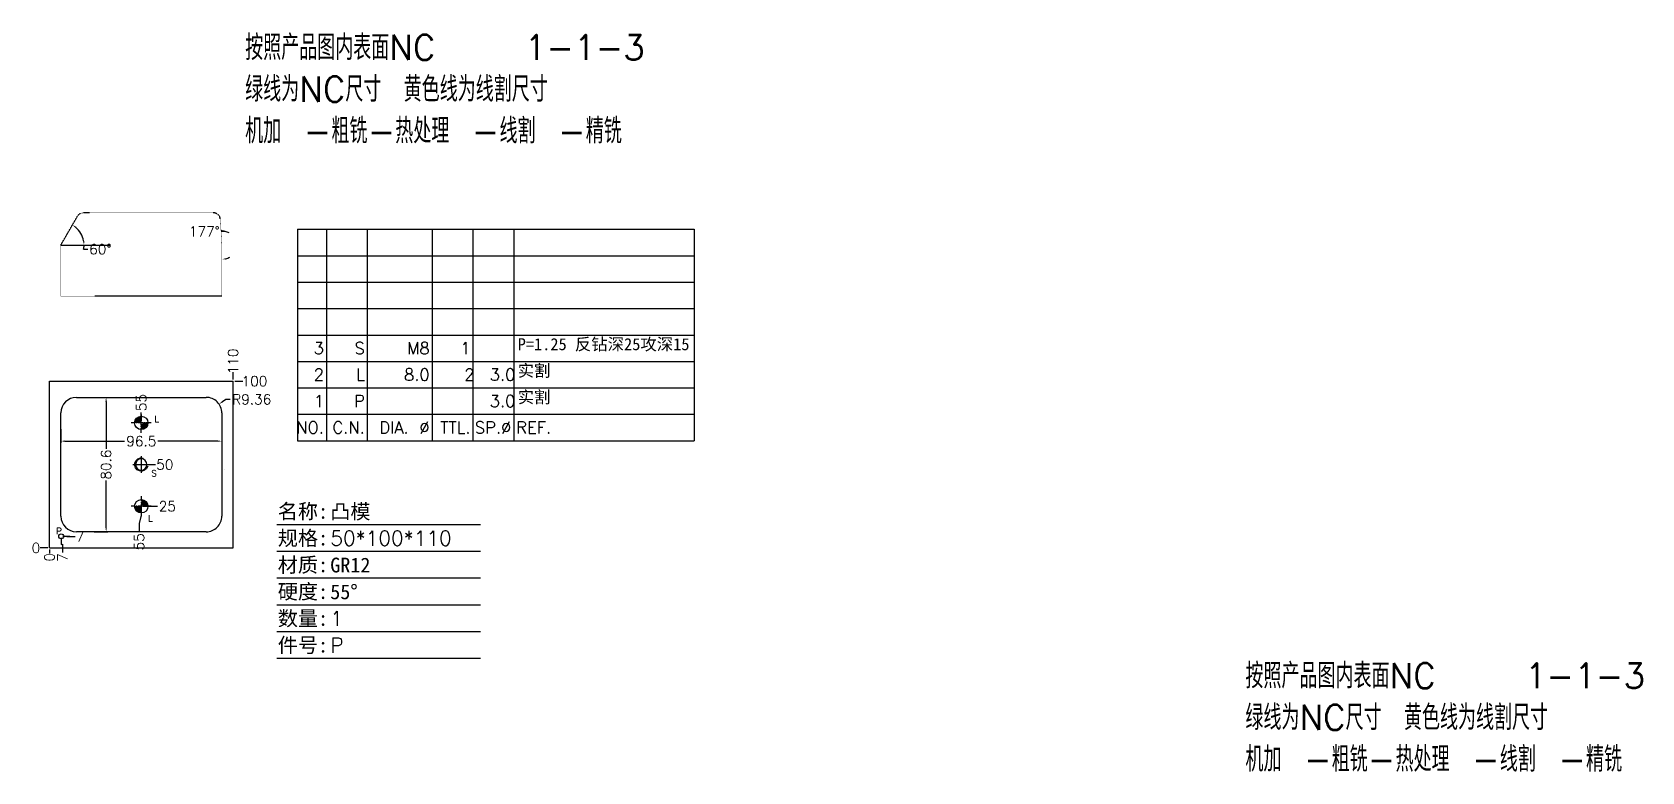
# Model space of a CAD drawing. Header units: millimetres. Extents: x -954 to 91, y 2625 to 3802.
# Drawn here: x -881 to 83, y 3359 to 3802 of the extents above; entities that cross this region are included whole.
import ezdxf
from ezdxf.enums import TextEntityAlignment as Align

# ---------------------------------------------------------------- set-up
doc = ezdxf.new("R2010")
doc.units = ezdxf.units.MM
doc.linetypes.add('CENTER', pattern=[0.6, 0.375, -0.075, 0.075, -0.075])
doc.linetypes.add('HIDDEN', pattern=[0.2, 0.1, -0.1])
doc.layers.add('+BZ', color=1, linetype='Continuous', lineweight=13)
doc.layers.add('DEFAULT_2', color=8, linetype='HIDDEN')
doc.styles.add('MYCHINA', font='SimSun.ttf')
doc.styles.get("Standard").update_dxf_attribs({"font": 'txt', "bigfont": 'gbcbig.shx'})
doc.styles.add('STANDERD', font='TXT.shx')
doc.styles.add('standern', font='txt.shx')
doc.dimstyles.new('ISO-25_WS', dxfattribs={"dimtxt": 6, "dimasz": 2.5, "dimexe": 1, "dimexo": 1, "dimgap": 1, "dimtad": 0, "dimtoh": 1, "dimdsep": 46, "dimtxsty": 'Standard', "dimcen": 0, "dimclrd": 256, "dimclre": 256, "dimclrt": 256, "dimazin": 2, "dimtfac": 1, "dimtofl": 0, "dimtmove": 0, "dimatfit": 3, "dimfxl": 0, "dimtolj": 1, "dimarcsym": 0})

# ---------------------------------------------------------------- blocks, each defined once
blk = doc.blocks.new('loc')
at = {"linetype": 'CENTER'}
for p, q in [((0.75, 0), (-0.75, 0)), ((0.5, -0.05), (-0.5, 0.05)), ((0.5, -0.03), (-0.5, 0.03)), ((0.49, -0.11), (-0.49, 0.11)), ((0.49, -0.08), (-0.49, 0.08)), ((0.48, -0.13), (-0.48, 0.13)), ((0.47, -0.16), (-0.47, 0.16)), ((0.46, -0.19), (-0.46, 0.19)), ((0.45, -0.21), (-0.45, 0.21)), ((0.44, -0.23), (-0.44, 0.23)), ((0.43, -0.26), (-0.43, 0.26)), ((0.41, -0.28), (-0.41, 0.28)), ((0.4, -0.3), (-0.4, 0.3)), ((0.38, -0.32), (-0.38, 0.32)), ((0.36, -0.34), (-0.36, 0.34)), ((0.34, -0.36), (-0.34, 0.36)), ((0.32, -0.38), (-0.32, 0.38)), ((0.3, -0.4), (-0.3, 0.4)), ((0.28, -0.41), (-0.28, 0.41)), ((0.26, -0.43), (-0.26, 0.43)), ((0.23, -0.44), (-0.23, 0.44)), ((0.21, -0.45), (-0.21, 0.45)), ((0.19, -0.46), (-0.19, 0.46)), ((0.16, -0.47), (-0.16, 0.47)), ((0.13, -0.48), (-0.13, 0.48)), ((0.11, -0.49), (-0.11, 0.49)), ((0.08, -0.49), (-0.08, 0.49)), ((0.05, -0.5), (-0.05, 0.5)), ((0.03, -0.5), (-0.03, 0.5)), ((0, -0.75), (0, 0.75))]:
    blk.add_line(p, q, dxfattribs=at)
blk = doc.blocks.new('LSK')
at = {"linetype": 'CENTER'}
for p, q in [((47.6, -277), (60.1, -277)), ((53.9, -283.2), (53.9, -270.7))]:
    blk.add_line(p, q, dxfattribs=at)
blk.add_circle((53.9, -277), 4.25)
blk.add_arc((53.9, -277), 5, 15, 285)
blk = doc.blocks.new('M10')
blk.add_blockref('LSK', (-53.9, 277))
blk = doc.blocks.new('*D833')
at = {"lineweight": -2}
blk.add_line((-872.1, 3492.8), (-876.72, 3492.8), dxfattribs=at)
at = {"layer": 'Defpoints', "color": 0}
for p in [(-876.72, 3492.8), (-871.1, 3492.8), (-871.1, 3492.8)]:
    blk.add_point(p, dxfattribs=at)
at = {"insert": (-879.22, 3492.8), "char_height": 6, "attachment_point": 5}
blk.add_mtext('\\A1;0', dxfattribs=at)
blk = doc.blocks.new('*D599')
at = {"lineweight": -2}
blk.add_line((-871.1, 3491.8), (-871.1, 3489.75), dxfattribs=at)
at = {"layer": 'Defpoints', "color": 0}
for p in [(-871.1, 3492.8), (-871.1, 3492.8), (-871.1, 3489.75)]:
    blk.add_point(p, dxfattribs=at)
at = {"insert": (-871.1, 3487.25), "char_height": 6, "attachment_point": 5, "rotation": 90}
blk.add_mtext('\\A1;0', dxfattribs=at)
blk = doc.blocks.new('*D834')
at = {"lineweight": -2}
blk.add_line((-815.09, 3517.8), (-806.46, 3517.8), dxfattribs=at)
at = {"layer": 'Defpoints', "color": 0}
for p in [(-816.09, 3517.8), (-806.46, 3517.8), (-871.1, 3492.8)]:
    blk.add_point(p, dxfattribs=at)
at = {"insert": (-800.46, 3517.8), "char_height": 6, "attachment_point": 5}
blk.add_mtext('\\A1;25', dxfattribs=at)
blk = doc.blocks.new('*D600')
at = {"lineweight": -2}
blk.add_line((-815.1, 3542.8), (-807.52, 3542.8), dxfattribs=at)
at = {"layer": 'Defpoints', "color": 0}
for p in [(-816.1, 3542.8), (-807.52, 3542.8), (-871.1, 3492.8)]:
    blk.add_point(p, dxfattribs=at)
at = {"insert": (-802.02, 3542.8), "char_height": 6, "attachment_point": 5}
blk.add_mtext('\\A1;50', dxfattribs=at)
blk = doc.blocks.new('*D836')
at = {"lineweight": -2}
blk.add_line((-761.1, 3593.8), (-761.1, 3598.12), dxfattribs=at)
at = {"layer": 'Defpoints', "color": 0}
for p in [(-761.1, 3598.12), (-761.1, 3592.8), (-871.1, 3492.8)]:
    blk.add_point(p, dxfattribs=at)
at = {"insert": (-761.1, 3604.62), "char_height": 6, "attachment_point": 5, "rotation": 90}
blk.add_mtext('\\A1;110', dxfattribs=at)
blk = doc.blocks.new('*D601')
at = {"lineweight": -2}
blk.add_line((-760.1, 3592.8), (-755.27, 3592.8), dxfattribs=at)
at = {"layer": 'Defpoints', "color": 0}
for p in [(-761.1, 3592.8), (-755.27, 3592.8), (-871.1, 3492.8)]:
    blk.add_point(p, dxfattribs=at)
at = {"insert": (-748.27, 3592.8), "char_height": 6, "attachment_point": 5}
blk.add_mtext('\\A1;100', dxfattribs=at)
blk = doc.blocks.new('*D838')
at = {"lineweight": -2}
for p, q in [((-864.34, 3564.08), (-864.34, 3555.85)), ((-767.84, 3564.08), (-767.84, 3555.85)), ((-861.84, 3556.85), (-826.09, 3556.85)), ((-770.34, 3556.85), (-806.09, 3556.85))]:
    blk.add_line(p, q, dxfattribs=at)
for points in [[(-861.84, 3557.27), (-861.84, 3556.44), (-864.34, 3556.85)], [(-770.34, 3557.27), (-770.34, 3556.44), (-767.84, 3556.85)]]:
    blk.add_solid(points)
at = {"layer": 'Defpoints', "color": 0}
for p in [(-864.34, 3565.08), (-767.84, 3565.08), (-864.34, 3556.85)]:
    blk.add_point(p, dxfattribs=at)
at = {"insert": (-816.09, 3556.85), "char_height": 6, "attachment_point": 5}
blk.add_mtext('\\A1;96.5', dxfattribs=at)
blk = doc.blocks.new('*D839')
at = {"lineweight": -2}
for p, q in [((-841.79, 3583.1), (-836.18, 3583.1)), ((-837.18, 3580.6), (-837.18, 3552.3)), ((-837.18, 3505), (-837.18, 3533.3)), ((-844.28, 3502.5), (-836.18, 3502.5))]:
    blk.add_line(p, q, dxfattribs=at)
for points in [[(-837.59, 3580.6), (-836.76, 3580.6), (-837.18, 3583.1)], [(-837.59, 3505), (-836.76, 3505), (-837.18, 3502.5)]]:
    blk.add_solid(points)
at = {"layer": 'Defpoints', "color": 0}
for p in [(-842.79, 3583.1), (-845.28, 3502.5), (-837.18, 3502.5)]:
    blk.add_point(p, dxfattribs=at)
at = {"insert": (-837.18, 3542.8), "char_height": 6, "attachment_point": 5, "rotation": 90}
blk.add_mtext('\\A1;80.6', dxfattribs=at)
blk = doc.blocks.new('GDK')
for p, q in [((0.64, -3.96), (28.24, -3.96)), ((0.64, -7.59), (28.24, -7.59)), ((0.64, -11.21), (28.24, -11.21)), ((0.64, -14.84), (28.24, -14.84)), ((0.64, -18.47), (28.24, -18.47)), ((0.64, -22.09), (28.24, -22.09))]:
    blk.add_line(p, q)
at = {"style": 'MYCHINA'}
for s, p in [('名称:', (0.76, -3.18)), ('规格:', (0.76, -6.81)), ('材质:', (0.76, -10.44)), ('硬度:', (0.76, -14.06)), ('数量:', (0.76, -17.69)), ('件号:', (0.76, -21.32))]:
    blk.add_text(s, height=2, dxfattribs=at).set_placement(p)
for tag, p, style in [('NAME', (7.87, -3.21), 'MYCHINA'), ('DIM', (7.87, -6.84), 'standern'), ('MATERIAL', (7.87, -10.46), 'MYCHINA'), ('HRC', (7.87, -14.09), 'MYCHINA'), ('TTL', (7.87, -17.72), 'standern'), ('NO', (7.87, -21.34), 'standern')]:
    blk.add_attdef(tag, p, '', height=2, dxfattribs=dict(style=style))
blk = doc.blocks.new('*D607')
at = {"lineweight": -2}
for p, q in [((-765.37, 3581.88), (-767.43, 3580.46)), ((-762.87, 3581.88), (-765.37, 3581.88))]:
    blk.add_line(p, q, dxfattribs=at)
blk.add_solid([(-767.67, 3580.81), (-767.19, 3580.12), (-769.49, 3579.05)])
at = {"layer": 'Defpoints', "color": 0}
for p in [(-777.2, 3573.74), (-769.49, 3579.05)]:
    blk.add_point(p, dxfattribs=at)
at = {"insert": (-749.87, 3581.88), "char_height": 6, "attachment_point": 5}
blk.add_mtext('\\A1;R9.36', dxfattribs=at)
blk = doc.blocks.new('*D1073')
at = {"lineweight": -2}
blk.add_line((-765.8, 3682.58), (-768.3, 3682.58), dxfattribs=at)
for start, end in [(76.13924, 93), (59.27848, 76.13924), (286.86076, 303.72152)]:
    blk.add_arc((-767.84, 3674.31), 8.53, start, end, dxfattribs=at)
for points in [[(-765.84, 3682.17), (-765.76, 3683), (-768.29, 3682.82)], [(-765.31, 3665.73), (-765.43, 3666.56), (-767.84, 3665.78)]]:
    blk.add_solid(points)
at = {"layer": 'Defpoints', "color": 0}
for p in [(-768.64, 3689.62), (-775.15, 3669.92), (-767.84, 3674.31), (-767.84, 3674.31), (-767.84, 3643.7)]:
    blk.add_point(p, dxfattribs=at)
at = {"insert": (-778.3, 3682.58), "char_height": 6, "attachment_point": 5}
blk.add_mtext('\\A1;177°', dxfattribs=at)
blk = doc.blocks.new('*D1074')
at = {"lineweight": -2}
blk.add_line((-850.64, 3671.9), (-848.14, 3671.9), dxfattribs=at)
for start, end in [(10.30338, 49.69662), (349.69662, 0)]:
    blk.add_arc((-864.34, 3674.39), 13.92, start, end, dxfattribs=at)
for points in [[(-855.58, 3684.66), (-855.1, 3685.35), (-857.38, 3686.44)], [(-850.23, 3676.92), (-851.06, 3676.84), (-850.42, 3674.39)]]:
    blk.add_solid(points)
at = {"layer": 'Defpoints', "color": 0}
for p in [(-854.44, 3691.55), (-853.68, 3683.34), (-864.34, 3674.39), (-864.34, 3674.39), (-834.98, 3674.39)]:
    blk.add_point(p, dxfattribs=at)
at = {"insert": (-840.64, 3671.9), "char_height": 6, "attachment_point": 5}
blk.add_mtext('\\A1;60°', dxfattribs=at)

msp = doc.modelspace()

# ---------------------------------------------------------------- linework, layer by layer
at = {"color": 0, "lineweight": -2}
for p, q in [((-722.401, 3683.834), (-722.401, 3557.114)), ((-722.401, 3683.834), (-484.616, 3683.834)), ((-705.121, 3683.834), (-705.121, 3557.114)), ((-680.641, 3683.834), (-680.641, 3557.114)), ((-641.761, 3683.834), (-641.761, 3557.114)), ((-617.281, 3683.834), (-617.281, 3557.114)), ((-592.801, 3683.834), (-592.801, 3557.114)), ((-484.616, 3683.834), (-484.616, 3557.114)), ((-722.401, 3667.994), (-484.616, 3667.994)), ((-722.401, 3652.154), (-484.616, 3652.154)), ((-722.401, 3636.314), (-484.616, 3636.314)), ((-722.401, 3620.474), (-484.616, 3620.474)), ((-722.401, 3604.634), (-484.616, 3604.634)), ((-722.401, 3588.794), (-484.616, 3588.794)), ((-722.401, 3572.954), (-484.616, 3572.954)), ((-722.401, 3557.114), (-484.616, 3557.114))]:
    msp.add_line(p, q, dxfattribs=at)
for p, q in [((-864.341, 3674.389), (-834.983, 3674.389)), ((-871.095, 3592.799), (-761.097, 3592.799)), ((-871.095, 3492.799), (-871.095, 3592.799)), ((-761.097, 3492.799), (-761.097, 3592.799)), ((-871.095, 3492.799), (-761.097, 3492.799))]:
    msp.add_line(p, q)
at = {"color": 2}
for p, q in [((-854.981, 3583.102), (-777.209, 3583.102)), ((-854.981, 3583.102), (-777.209, 3583.102)), ((-864.341, 3511.857), (-864.341, 3573.742)), ((-864.341, 3511.857), (-864.341, 3573.742)), ((-767.841, 3573.735), (-767.841, 3511.863)), ((-767.841, 3573.735), (-767.841, 3511.863)), ((-766.421, 3539.801), (-766.421, 3539.872)), ((-766.421, 3539.801), (-766.421, 3539.872)), ((-777.209, 3502.497), (-854.981, 3502.497)), ((-777.209, 3502.497), (-854.981, 3502.497))]:
    msp.add_line(p, q, dxfattribs=at)
for centre in [(-816.093, 3567.799), (-816.093, 3567.799), (-816.093, 3517.799), (-816.093, 3517.799)]:
    msp.add_circle(centre, 4, dxfattribs=at)
msp.add_circle((-864.095, 3499.799), 1.5)
for centre, start, end in [((-854.981, 3573.742), 90, 180), ((-854.981, 3573.742), 90, 180), ((-777.201, 3573.742), 359.95991, 90.040087), ((-777.201, 3573.742), 359.95991, 90.040087), ((-854.981, 3511.857), 180, 270), ((-854.981, 3511.857), 180, 270), ((-777.201, 3511.857), 269.959857, 0.040145), ((-777.201, 3511.857), 269.959857, 0.040145)]:
    msp.add_arc(centre, 9.36, start, end, dxfattribs=at)
at = {"layer": 'DEFAULT_2', "color": 3, "linetype": 'HIDDEN'}
for p, q in [((-864.341, 3674.389), (-854.435, 3691.547)), ((-772.938, 3693.697), (-850.711, 3693.697)), ((-767.841, 3674.307), (-768.644, 3689.622)), ((-768.644, 3689.622), (-768.644, 3689.622))]:
    msp.add_line(p, q, dxfattribs=at)
at = {"layer": 'DEFAULT_2', "color": 2, "linetype": 'HIDDEN'}
for p, q in [((-864.341, 3643.697), (-864.341, 3674.389)), ((-767.841, 3643.697), (-767.841, 3674.307)), ((-767.841, 3643.697), (-864.341, 3643.697))]:
    msp.add_line(p, q, dxfattribs=at)
at = {"layer": 'DEFAULT_2', "color": 3, "linetype": 'HIDDEN'}
for centre, start, end in [((-850.711, 3689.397), 90, 149.999995), ((-772.938, 3689.397), 3.000908, 90.000685)]:
    msp.add_arc(centre, 4.3, start, end, dxfattribs=at)

# ---------------------------------------------------------------- block references
at = {"color": 2, "xscale": 8, "yscale": 8, "zscale": 8}
msp.add_blockref('loc', (-816.093, 3567.799), dxfattribs=at)
msp.add_blockref('loc', (-816.093, 3567.799), dxfattribs=at)
at = {"color": 2, "rotation": 180}
for name, p, xscale, yscale, zscale in [('M10', (-816.091, 3542.822), -0.7999999999992724, 0.8000000000001819, 0.8), ('loc', (-816.093, 3517.799), -8, 8, 8), ('loc', (-816.093, 3517.799), -8, 8, 8)]:
    msp.add_blockref(name, p, dxfattribs=dict(at, xscale=xscale, yscale=yscale, zscale=zscale))
at = {"color": 0, "xscale": 4.423680000001696, "yscale": 4.423679999998967, "zscale": 4.42368}
msp.add_blockref('GDK', (-737.634, 3524.435), dxfattribs=at).add_auto_attribs({'NAME': '凸模', 'DIM': '50*100*110', 'MATERIAL': 'GR12', 'HRC': '55%%D', 'TTL': '1', 'NO': 'P'})

# ---------------------------------------------------------------- texts
at = {"layer": '+BZ', "char_height": 3.84, "width": 78.65622, "attachment_point": 1}
for s, insert in [('L', (-808.256, 3572.09)), ('S', (-810.108, 3539.502)), ('L', (-812.09, 3512.45)), ('P', (-867.107, 3504.87))]:
    msp.add_mtext(s, dxfattribs=dict(at, insert=insert))
at = {"color": 0, "lineweight": -2, "style": 'STANDERD'}
for s, p in [('3', (-706.561, 3608.954)), ('S', (-682.081, 3608.954)), ('M8', (-643.201, 3608.954)), ('1', (-618.721, 3608.954)), ('2', (-706.561, 3593.114)), ('L', (-682.081, 3593.114)), ('8.0', (-643.201, 3593.114)), ('2', (-616.319, 3593.114)), ('3.0', (-591.839, 3593.114)), ('1', (-706.561, 3577.274)), ('P', (-682.081, 3577.274)), ('3.0', (-591.839, 3577.274)), ('NO.', (-706.561, 3561.434)), ('C.N.', (-682.081, 3561.434)), ('DIA. %%c', (-643.201, 3561.434)), ('TTL.', (-618.721, 3561.434)), ('SP.%%c', (-594.241, 3561.434))]:
    msp.add_text(s, height=7.2, dxfattribs=at).set_placement(p, align=Align.RIGHT)
msp.add_text('REF.', height=7.2, dxfattribs=at).set_placement((-591.361, 3561.434))
at = {"char_height": 15, "width": 322.98725, "attachment_point": 1}
for insert in [(-753.833, 3800.351), (-154.254, 3423.715)]:
    msp.add_mtext('按照产品图内表面NC    1-1-3\\P绿线为NC尺寸 黄色线为线割尺寸   \\P机加 -粗铣-热处理 -线割 -精铣  \\P          ', dxfattribs=dict(at, insert=insert))
at = {"color": 0, "lineweight": -2, "char_height": 7.2, "width": 105.85439, "attachment_point": 1, "style": 'STANDERD'}
for s, insert in [('{\\fNSimSun|b0|i0|c134|p49;P=1.25 反钻深25攻深15}', (-590.47, 3618.57)), ('{\\fNSimSun|b0|i0|c134|p49;实割}', (-590.47, 3602.73)), ('{\\fNSimSun|b0|i0|c134|p49;实割}', (-590.47, 3586.89))]:
    msp.add_mtext(s, dxfattribs=dict(at, insert=insert))

# ---------------------------------------------------------------- dimensions: what is measured, and where the dimension line sits
for base, line1, line2, picture, middle in [((-853.677, 3683.337), ((-864.341, 3674.389), (-854.435, 3691.547)), ((-864.341, 3674.389), (-834.983, 3674.389)), '*D1074', (-840.645, 3671.899)), ((-775.15, 3669.915), ((-767.841, 3643.697), (-767.841, 3674.307)), ((-767.841, 3674.307), (-768.644, 3689.622)), '*D1073', (-778.299, 3682.585))]:
    dim = msp.add_angular_dim_2l(base=base, line1=line1, line2=line2, dimstyle='ISO-25_WS')
    dim.commit()
    dim.dimension.update_dxf_attribs({"geometry": picture, "text_midpoint": middle})
for feature_location, offset, dtype, origin, picture, middle in [((-761.097, 3592.799), (0, 5.321), 1, (-871.095, 3492.799), '*D836', (-761.097, 3604.62)), ((-761.097, 3592.799), (5.829, 0), 0, (-871.095, 3492.799), '*D601', (-748.268, 3592.799)), ((-816.095, 3542.799), (8.58, 0), 0, (-871.095, 3492.799), '*D600', (-802.015, 3542.799)), ((-816.093, 3517.799), (9.632, 0), 0, (-871.095, 3492.799), '*D834', (-800.462, 3517.799)), ((-871.095070376, 3492.799247092), (-5.622742648, 0), 0, (-871.095070376, 3492.799247092), '*D833', (-879.217813023, 3492.799247092)), ((-871.095070376, 3492.799247092), (0, -3.053666049), 1, (-871.095070376, 3492.799247092), '*D599', (-871.095070376, 3487.245581043))]:
    dim = msp.add_ordinate_dim(feature_location=feature_location, offset=offset, dtype=dtype, origin=origin, dimstyle='ISO-25_WS')
    dim.commit()
    dim.dimension.update_dxf_attribs({"geometry": picture, "text_midpoint": middle})
for feature_location, offset, dtype in [((-816.093, 3567.799), (0.01, 6.165), 1), ((-816.093, 3517.799), (-1.325, -15.302), 1), ((-864.095, 3499.799), (8.399, -0.065), 0), ((-864.095, 3499.799), (0.738, -9.765), 1)]:
    msp.add_ordinate_dim(feature_location=feature_location, offset=offset, dtype=dtype, origin=(-871.095, 3492.799), dimstyle='ISO-25_WS').render()
dim = msp.add_linear_dim(base=(-837.1782, 3502.4968), p1=(-842.7949, 3583.1017), p2=(-845.2835, 3502.4968), angle=90, dimstyle='ISO-25_WS')
dim.commit()
dim.dimension.update_dxf_attribs({"geometry": '*D839', "text_midpoint": (-837.1782, 3542.7992)})
at = {"color": 2}
dim = msp.add_radius_dim(center=(-777.201, 3573.742), mpoint=(-769.489, 3579.046), dimstyle='ISO-25_WS', dxfattribs=at)
dim.commit()
dim.dimension.update_dxf_attribs({"geometry": '*D607', "text_midpoint": (-749.869, 3581.879)})
dim = msp.add_linear_dim(base=(-864.341, 3556.852), p1=(-767.841, 3565.08), p2=(-864.341, 3565.08), dimstyle='ISO-25_WS')
dim.commit()
dim.dimension.update_dxf_attribs({"geometry": '*D838', "text_midpoint": (-816.091, 3556.852)})

doc.saveas('drawing.dxf')
